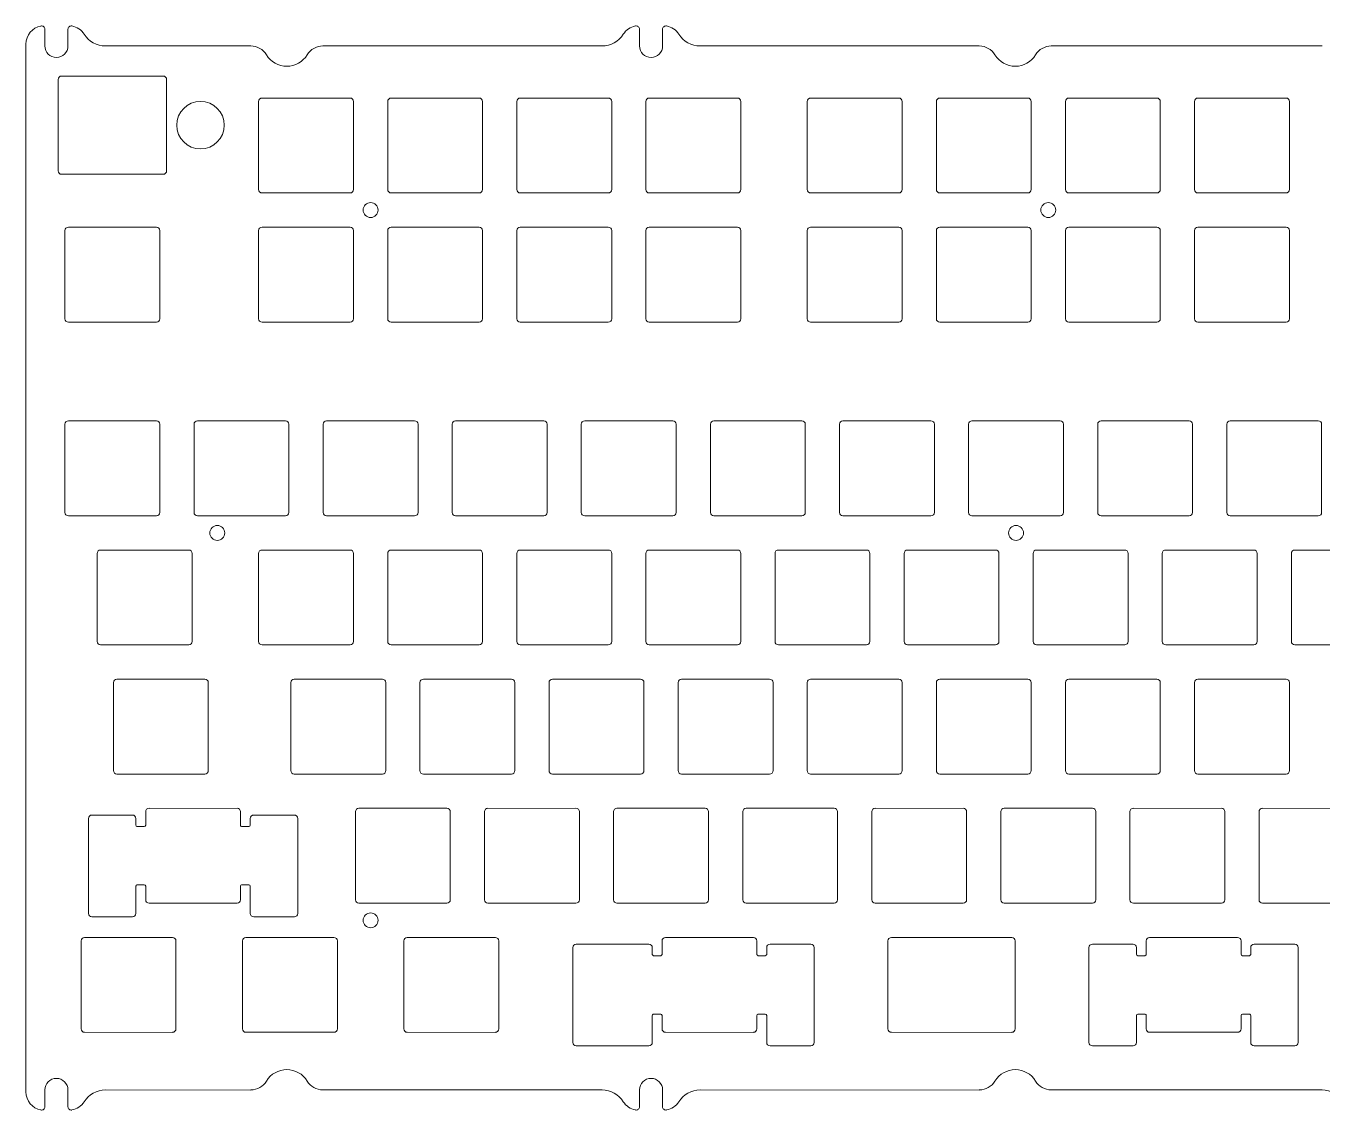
# Model space of a CAD drawing. Header units: millimetres. Extents: x 19 to 416, y 62 to 222.
# Drawn here: x 18.5 to 209.8, y 61.9 to 221.8 of the extents above; entities that cross this region are included whole.
import ezdxf

# ---------------------------------------------------------------- set-up
doc = ezdxf.new("R2010")
doc.units = ezdxf.units.MM
doc.layers.add('VISIBLE', color=7, linetype='Continuous', lineweight=0)

msp = doc.modelspace()

# ---------------------------------------------------------------- linework, layer by layer
at = {"layer": 'VISIBLE'}
for p, q in [((21.34, 221.33), (21.34, 218.87)), ((24.74, 218.87), (24.74, 221.33)), ((109.09, 221.33), (109.09, 218.87)), ((112.49, 218.87), (112.49, 221.33)), ((18.54, 64.57), (18.54, 219.17)), ((30.27, 218.87), (51.73, 218.87)), ((62.35, 218.87), (103.56, 218.87)), ((118.02, 218.87), (159.23, 218.87)), ((169.85, 218.87), (209.81, 218.87)), ((23.8, 214.44), (38.8, 214.44)), ((23.3, 200.44), (23.3, 213.94)), ((39.3, 213.94), (39.3, 200.44)), ((52.88, 197.69), (52.88, 210.69)), ((53.38, 211.19), (66.38, 211.19)), ((66.88, 210.69), (66.88, 197.69)), ((71.93, 210.69), (71.93, 197.69)), ((85.43, 211.19), (72.43, 211.19)), ((85.93, 197.69), (85.93, 210.69)), ((90.98, 210.69), (90.98, 197.69)), ((104.48, 211.19), (91.48, 211.19)), ((104.98, 197.69), (104.98, 210.69)), ((110.03, 197.69), (110.03, 210.69)), ((110.53, 211.19), (123.53, 211.19)), ((124.03, 210.69), (124.03, 197.69)), ((133.84, 197.69), (133.84, 210.69)), ((134.34, 211.19), (147.34, 211.19)), ((147.84, 210.69), (147.84, 197.69)), ((152.89, 197.69), (152.89, 210.69)), ((153.39, 211.19), (166.39, 211.19)), ((166.89, 210.69), (166.89, 197.69)), ((171.94, 197.69), (171.94, 210.69)), ((172.44, 211.19), (185.44, 211.19)), ((185.94, 210.69), (185.94, 197.69)), ((190.99, 197.69), (190.99, 210.69)), ((191.49, 211.19), (204.49, 211.19)), ((204.99, 210.69), (204.99, 197.69)), ((38.8, 199.94), (23.8, 199.94)), ((66.38, 197.19), (53.38, 197.19)), ((72.43, 197.19), (85.43, 197.19)), ((91.48, 197.19), (104.48, 197.19)), ((123.53, 197.19), (110.53, 197.19)), ((147.34, 197.19), (134.34, 197.19)), ((166.39, 197.19), (153.39, 197.19)), ((185.44, 197.19), (172.44, 197.19)), ((204.49, 197.19), (191.49, 197.19)), ((24.3, 178.64), (24.3, 191.64)), ((24.8, 192.14), (37.8, 192.14)), ((38.3, 191.64), (38.3, 178.64)), ((52.88, 178.64), (52.88, 191.64)), ((53.38, 192.14), (66.38, 192.14)), ((66.88, 191.64), (66.88, 178.64)), ((71.93, 178.64), (71.93, 191.64)), ((72.43, 192.14), (85.43, 192.14)), ((85.93, 191.64), (85.93, 178.64)), ((90.98, 178.64), (90.98, 191.64)), ((91.48, 192.14), (104.48, 192.14)), ((104.98, 191.64), (104.98, 178.64)), ((110.03, 178.64), (110.03, 191.64)), ((110.53, 192.14), (123.53, 192.14)), ((124.03, 191.64), (124.03, 178.64)), ((133.84, 178.64), (133.84, 191.64)), ((134.34, 192.14), (147.34, 192.14)), ((147.84, 191.64), (147.84, 178.64)), ((152.89, 178.64), (152.89, 191.64)), ((153.39, 192.14), (166.39, 192.14)), ((166.89, 191.64), (166.89, 178.64)), ((171.94, 178.64), (171.94, 191.64)), ((172.44, 192.14), (185.44, 192.14)), ((185.94, 191.64), (185.94, 178.64)), ((190.99, 178.64), (190.99, 191.64)), ((191.49, 192.14), (204.49, 192.14)), ((204.99, 191.64), (204.99, 178.64)), ((37.8, 178.14), (24.8, 178.14)), ((66.38, 178.14), (53.38, 178.14)), ((85.43, 178.14), (72.43, 178.14)), ((104.48, 178.14), (91.48, 178.14)), ((123.53, 178.14), (110.53, 178.14)), ((147.34, 178.14), (134.34, 178.14)), ((166.39, 178.14), (153.39, 178.14)), ((185.44, 178.14), (172.44, 178.14)), ((204.49, 178.14), (191.49, 178.14)), ((24.3, 150.07), (24.3, 163.07)), ((24.8, 163.57), (37.8, 163.57)), ((38.3, 163.07), (38.3, 150.07)), ((43.35, 163.07), (43.35, 150.07)), ((56.85, 163.57), (43.85, 163.57)), ((57.35, 150.07), (57.35, 163.07)), ((62.4, 163.07), (62.4, 150.07)), ((75.9, 163.57), (62.9, 163.57)), ((76.4, 150.07), (76.4, 163.07)), ((81.45, 150.07), (81.45, 163.07)), ((81.95, 163.57), (94.95, 163.57)), ((95.45, 163.07), (95.45, 150.07)), ((100.5, 150.07), (100.5, 163.07)), ((101, 163.57), (114, 163.57)), ((114.5, 163.07), (114.5, 150.07)), ((119.55, 163.07), (119.55, 150.07)), ((133.05, 163.57), (120.05, 163.57)), ((133.55, 150.07), (133.55, 163.07)), ((138.6, 150.07), (138.6, 163.07)), ((139.1, 163.57), (152.1, 163.57)), ((152.6, 163.07), (152.6, 150.07)), ((157.65, 150.07), (157.65, 163.07)), ((158.15, 163.57), (171.15, 163.57)), ((171.65, 163.07), (171.65, 150.07)), ((176.7, 150.07), (176.7, 163.07)), ((177.2, 163.57), (190.2, 163.57)), ((190.7, 163.07), (190.7, 150.07)), ((195.75, 150.07), (195.75, 163.07)), ((196.25, 163.57), (209.25, 163.57)), ((209.75, 163.07), (209.75, 150.07)), ((37.8, 149.57), (24.8, 149.57)), ((43.85, 149.57), (56.85, 149.57)), ((62.9, 149.57), (75.9, 149.57)), ((94.95, 149.57), (81.95, 149.57)), ((114, 149.57), (101, 149.57)), ((120.05, 149.57), (133.05, 149.57)), ((152.1, 149.57), (139.1, 149.57)), ((171.15, 149.57), (158.15, 149.57)), ((190.2, 149.57), (177.2, 149.57)), ((209.25, 149.57), (196.25, 149.57)), ((29.06, 131.02), (29.06, 144.02)), ((29.56, 144.52), (42.56, 144.52)), ((43.07, 144.02), (43.06, 131.02)), ((52.88, 144.02), (52.88, 131.02)), ((66.38, 144.52), (53.38, 144.52)), ((66.88, 131.02), (66.88, 144.02)), ((71.93, 131.02), (71.93, 144.02)), ((72.43, 144.52), (85.43, 144.52)), ((85.93, 144.02), (85.93, 131.02)), ((90.98, 144.02), (90.98, 131.02)), ((104.48, 144.52), (91.48, 144.52)), ((104.98, 131.02), (104.98, 144.02)), ((110.03, 144.02), (110.03, 131.02)), ((123.53, 144.52), (110.53, 144.52)), ((124.03, 131.02), (124.03, 144.02)), ((129.08, 131.02), (129.08, 144.02)), ((129.58, 144.52), (142.58, 144.52)), ((143.08, 144.02), (143.08, 131.02)), ((148.13, 131.02), (148.13, 144.02)), ((148.63, 144.52), (161.63, 144.52)), ((162.13, 144.02), (162.13, 131.02)), ((167.18, 144.02), (167.18, 131.02)), ((180.68, 144.52), (167.68, 144.52)), ((181.18, 131.02), (181.18, 144.02)), ((186.23, 131.02), (186.23, 144.02)), ((186.73, 144.52), (199.73, 144.52)), ((200.23, 144.02), (200.23, 131.02)), ((205.28, 131.02), (205.28, 144.02)), ((205.78, 144.52), (218.78, 144.52)), ((42.56, 130.51), (29.56, 130.52)), ((53.38, 130.52), (66.38, 130.52)), ((85.43, 130.52), (72.43, 130.52)), ((91.48, 130.52), (104.48, 130.52)), ((110.53, 130.52), (123.53, 130.52)), ((142.58, 130.52), (129.58, 130.52)), ((161.63, 130.52), (148.63, 130.52)), ((167.68, 130.52), (180.68, 130.52)), ((199.73, 130.52), (186.73, 130.52)), ((218.78, 130.52), (205.78, 130.52)), ((31.45, 111.97), (31.45, 124.97)), ((31.95, 125.47), (44.95, 125.47)), ((45.45, 124.97), (45.45, 111.97)), ((57.64, 111.97), (57.64, 124.97)), ((58.14, 125.46), (71.14, 125.47)), ((71.64, 124.97), (71.64, 111.97)), ((76.69, 111.97), (76.69, 124.97)), ((77.19, 125.46), (90.19, 125.47)), ((90.69, 124.97), (90.69, 111.97)), ((95.74, 111.97), (95.74, 124.97)), ((96.24, 125.46), (109.24, 125.47)), ((109.74, 124.97), (109.74, 111.97)), ((114.79, 111.97), (114.79, 124.97)), ((115.29, 125.46), (128.29, 125.47)), ((128.79, 124.97), (128.79, 111.97)), ((133.84, 124.97), (133.84, 111.97)), ((147.34, 125.47), (134.34, 125.46)), ((147.84, 111.97), (147.84, 124.97)), ((152.89, 111.97), (152.89, 124.97)), ((153.39, 125.46), (166.39, 125.47)), ((166.89, 124.97), (166.89, 111.97)), ((171.94, 124.97), (171.94, 111.97)), ((185.44, 125.47), (172.44, 125.46)), ((185.94, 111.97), (185.94, 124.97)), ((190.99, 111.97), (190.99, 124.97)), ((191.49, 125.46), (204.49, 125.47)), ((204.99, 124.97), (204.99, 111.97)), ((44.95, 111.47), (31.95, 111.47)), ((71.14, 111.46), (58.14, 111.47)), ((90.19, 111.46), (77.19, 111.47)), ((109.24, 111.46), (96.24, 111.47)), ((128.29, 111.46), (115.29, 111.47)), ((134.34, 111.47), (147.34, 111.46)), ((166.39, 111.46), (153.39, 111.47)), ((172.44, 111.47), (185.44, 111.46)), ((204.49, 111.46), (191.49, 111.47)), ((28.27, 105.42), (34.27, 105.42)), ((36.21, 103.92), (36.21, 105.92)), ((36.71, 106.41), (49.71, 106.42)), ((50.21, 105.92), (50.21, 103.92)), ((52.15, 105.41), (58.15, 105.42)), ((67.17, 92.92), (67.16, 105.92)), ((67.66, 106.42), (80.66, 106.42)), ((81.16, 105.92), (81.16, 92.92)), ((86.21, 92.92), (86.21, 105.92)), ((86.71, 106.41), (99.71, 106.42)), ((100.21, 105.92), (100.21, 92.92)), ((105.27, 92.92), (105.26, 105.92)), ((105.76, 106.42), (118.76, 106.42)), ((119.26, 105.92), (119.26, 92.92)), ((124.32, 92.92), (124.31, 105.92)), ((124.81, 106.42), (137.81, 106.42)), ((138.31, 105.92), (138.31, 92.92)), ((143.36, 92.92), (143.36, 105.92)), ((143.86, 106.41), (156.86, 106.42)), ((157.36, 105.92), (157.36, 92.92)), ((162.42, 92.92), (162.41, 105.92)), ((162.91, 106.42), (175.91, 106.42)), ((176.41, 105.92), (176.41, 92.92)), ((181.46, 105.92), (181.46, 92.92)), ((194.96, 106.42), (181.96, 106.41)), ((195.46, 92.92), (195.46, 105.92)), ((200.51, 92.92), (200.51, 105.92)), ((201.01, 106.41), (214.01, 106.42)), ((27.77, 90.92), (27.77, 104.92)), ((34.77, 104.92), (34.77, 103.92)), ((34.97, 103.72), (36.01, 103.71)), ((50.41, 103.72), (51.45, 103.71)), ((51.65, 103.92), (51.65, 104.92)), ((58.65, 104.92), (58.65, 103.92)), ((58.65, 103.92), (58.65, 90.92)), ((34.77, 94.92), (34.77, 90.92)), ((36.01, 95.12), (34.97, 95.11)), ((36.21, 92.92), (36.21, 94.92)), ((50.21, 94.92), (50.21, 92.92)), ((51.45, 95.12), (50.41, 95.11)), ((51.65, 90.92), (51.65, 94.92)), ((49.71, 92.41), (36.71, 92.42)), ((80.66, 92.41), (67.66, 92.42)), ((99.71, 92.41), (86.71, 92.42)), ((118.76, 92.41), (105.76, 92.42)), ((137.81, 92.41), (124.81, 92.42)), ((156.86, 92.41), (143.86, 92.42)), ((175.91, 92.41), (162.91, 92.42)), ((181.96, 92.42), (194.96, 92.41)), ((214.01, 92.41), (201.01, 92.42)), ((34.27, 90.41), (28.27, 90.41)), ((58.15, 90.41), (52.15, 90.41)), ((26.68, 73.87), (26.68, 86.87)), ((27.18, 87.37), (40.18, 87.37)), ((40.68, 86.87), (40.68, 73.87)), ((50.5, 73.87), (50.5, 86.87)), ((51, 87.37), (64, 87.37)), ((64.5, 86.87), (64.5, 73.87)), ((74.31, 73.87), (74.31, 86.87)), ((74.81, 87.36), (87.81, 87.37)), ((88.31, 86.87), (88.31, 73.87)), ((110.47, 86.37), (99.75, 86.37)), ((112.41, 86.87), (112.41, 84.87)), ((125.91, 87.37), (112.91, 87.36)), ((126.41, 84.87), (126.41, 86.87)), ((134.35, 86.37), (128.35, 86.36)), ((145.75, 86.87), (145.75, 73.87)), ((164.01, 87.37), (146.25, 87.37)), ((164.51, 73.87), (164.51, 86.87)), ((181.91, 86.37), (175.91, 86.37)), ((183.85, 86.87), (183.85, 84.87)), ((197.35, 87.37), (184.35, 87.37)), ((197.85, 84.87), (197.85, 86.87)), ((205.78, 86.37), (199.78, 86.37)), ((99.25, 85.87), (99.25, 71.87)), ((110.97, 84.87), (110.97, 85.87)), ((112.21, 84.66), (111.17, 84.67)), ((127.65, 84.66), (126.61, 84.67)), ((127.85, 85.87), (127.85, 84.87)), ((134.85, 84.87), (134.85, 85.87)), ((134.85, 71.87), (134.85, 84.87)), ((175.41, 85.87), (175.41, 71.87)), ((182.41, 84.87), (182.41, 85.87)), ((183.65, 84.67), (182.61, 84.67)), ((199.08, 84.67), (198.05, 84.67)), ((199.28, 85.87), (199.28, 84.87)), ((206.28, 84.87), (206.28, 85.87)), ((206.28, 71.87), (206.28, 84.87)), ((110.97, 71.87), (110.97, 75.87)), ((111.17, 76.06), (112.21, 76.07)), ((112.41, 75.87), (112.41, 73.87)), ((126.41, 73.87), (126.41, 75.87)), ((126.61, 76.06), (127.65, 76.07)), ((127.85, 75.87), (127.85, 71.87)), ((182.41, 71.87), (182.41, 75.87)), ((182.61, 76.07), (183.65, 76.07)), ((183.85, 75.87), (183.85, 73.87)), ((197.85, 73.87), (197.85, 75.87)), ((198.05, 76.07), (199.08, 76.07)), ((199.28, 75.87), (199.28, 71.87)), ((40.18, 73.36), (27.18, 73.37)), ((64, 73.37), (51, 73.37)), ((87.81, 73.36), (74.81, 73.37)), ((112.91, 73.37), (125.91, 73.36)), ((146.25, 73.37), (164.01, 73.36)), ((184.35, 73.37), (197.35, 73.37)), ((99.75, 71.37), (110.47, 71.36)), ((128.35, 71.37), (134.35, 71.36)), ((175.91, 71.37), (181.91, 71.37)), ((199.78, 71.37), (205.78, 71.37)), ((21.34, 64.87), (21.34, 62.4)), ((24.74, 62.4), (24.74, 64.87)), ((51.73, 64.86), (30.27, 64.87)), ((103.56, 64.87), (62.35, 64.87)), ((109.09, 64.87), (109.09, 62.4)), ((112.49, 62.4), (112.49, 64.87)), ((159.23, 64.86), (118.02, 64.87)), ((209.81, 64.87), (169.85, 64.87))]:
    msp.add_line(p, q, dxfattribs=at)
for centre, radius in [((44.3, 207.19), 3.5), ((69.4, 194.67), 1.1), ((169.41, 194.67), 1.1), ((46.78, 147.04), 1.1), ((164.65, 147.04), 1.1), ((69.4, 89.89), 1.1)]:
    msp.add_circle(centre, radius, dxfattribs=at)
for centre, radius, start, end in [((21.24, 219.16), 2.7, 100.4872, 179.9875), ((20.84, 221.33), 0.5, 0, 100.4863), ((20.84, 221.33), 0.5, 359.9931, 0), ((25.24, 221.33), 0.5, 79.6951, 179.9945), ((24.85, 219.17), 2.7, 32.0901, 79.69), ((30.27, 222.57), 3.7, 212.0901, 270), ((103.56, 222.57), 3.7, 270.001, 327.9105), ((108.98, 219.17), 2.7, 100.305, 147.9074), ((108.59, 221.33), 0.5, 0.0538, 100.2443), ((112.99, 221.33), 0.5, 79.6442, 179.9452), ((112.6, 219.17), 2.7, 32.0927, 79.6952), ((118.02, 222.57), 3.7, 212.0894, 269.9989), ((23.04, 218.87), 1.7, 180, 0), ((51.73, 216.17), 2.7, 31.0714, 89.9972), ((62.35, 216.17), 2.7, 90.003, 148.9287), ((110.79, 218.87), 1.7, 180.0003, 359.9997), ((159.23, 216.17), 2.7, 31.0714, 89.9972), ((169.85, 216.17), 2.7, 90.003, 148.9287), ((57.04, 219.37), 3.5, 211.0731, 328.9269), ((164.54, 219.37), 3.5, 211.0731, 328.9269), ((23.8, 213.94), 0.5, 90.0011, 179.9989), ((38.8, 213.94), 0.5, 0, 90), ((53.38, 210.69), 0.5, 90, 180), ((66.38, 210.69), 0.5, 0, 90), ((72.43, 210.69), 0.5, 90, 180), ((85.43, 210.69), 0.5, 0, 90), ((91.48, 210.69), 0.5, 90, 180), ((104.48, 210.69), 0.5, 0, 90), ((110.53, 210.69), 0.5, 90.0011, 180), ((123.53, 210.69), 0.5, 0, 90), ((134.34, 210.69), 0.499, 89.9427, 180), ((147.34, 210.69), 0.5, 0, 89.9427), ((153.39, 210.69), 0.499, 89.9427, 180), ((166.39, 210.69), 0.5, 0, 89.9427), ((172.44, 210.69), 0.501, 90.0584, 180), ((185.44, 210.69), 0.5, 0, 89.9427), ((191.49, 210.69), 0.499, 89.9427, 180), ((204.49, 210.69), 0.5, 0, 89.9427), ((23.8, 200.44), 0.5, 180, 269.9989), ((38.8, 200.44), 0.5, 270, 0), ((53.38, 197.69), 0.5, 180, 270), ((66.38, 197.69), 0.5, 270, 0), ((72.43, 197.69), 0.5, 180, 270), ((85.43, 197.69), 0.5, 270, 0), ((91.48, 197.69), 0.5, 180, 270), ((104.48, 197.69), 0.5, 270, 0), ((110.53, 197.69), 0.5, 180, 270), ((123.53, 197.69), 0.5, 270, 0), ((134.34, 197.69), 0.5, 180, 270.0573), ((147.34, 197.69), 0.5, 269.9427, 0), ((153.39, 197.69), 0.5, 180, 270.0573), ((166.39, 197.69), 0.5, 269.9427, 0), ((172.44, 197.69), 0.5, 180, 270.0573), ((185.44, 197.69), 0.499, 269.9416, 0), ((191.49, 197.69), 0.5, 180, 270.0573), ((204.49, 197.69), 0.5, 269.9427, 0), ((24.8, 191.64), 0.5, 90.0011, 179.9989), ((37.8, 191.64), 0.5, 0, 90.0001), ((53.38, 191.64), 0.5, 90, 180), ((66.38, 191.64), 0.5, 0, 90), ((72.43, 191.64), 0.5, 90, 180), ((85.43, 191.64), 0.5, 0, 90), ((91.48, 191.64), 0.5, 90, 180), ((104.48, 191.64), 0.5, 0, 90), ((110.53, 191.64), 0.5, 90.0011, 180), ((123.53, 191.64), 0.5, 0, 90), ((134.34, 191.64), 0.499, 89.9427, 180), ((147.34, 191.64), 0.5, 0, 89.9427), ((153.39, 191.64), 0.499, 89.9427, 180), ((166.39, 191.64), 0.5, 0, 89.9427), ((172.44, 191.64), 0.501, 90.0584, 180), ((185.44, 191.64), 0.5, 0, 89.9427), ((191.49, 191.64), 0.499, 89.9427, 180), ((204.49, 191.64), 0.5, 0, 89.9427), ((24.8, 178.64), 0.5, 180.0011, 269.9989), ((37.8, 178.64), 0.5, 269.9989, 0), ((53.38, 178.64), 0.5, 180, 270), ((66.38, 178.64), 0.5, 270, 0), ((72.43, 178.64), 0.5, 180, 270), ((85.43, 178.64), 0.5, 270, 0), ((91.48, 178.64), 0.5, 180, 270), ((104.48, 178.64), 0.5, 270, 0), ((110.53, 178.64), 0.5, 180, 270), ((123.53, 178.64), 0.5, 270, 0), ((134.34, 178.64), 0.5, 180, 270.0573), ((147.34, 178.64), 0.501, 270.0573, 0), ((153.39, 178.64), 0.5, 180, 270.0573), ((166.39, 178.64), 0.501, 270.0573, 0), ((172.44, 178.64), 0.5, 180, 269.9427), ((185.44, 178.64), 0.5, 270.0561, 0), ((191.49, 178.64), 0.5, 180, 270.0573), ((204.49, 178.64), 0.501, 270.0573, 0), ((24.8, 163.07), 0.5, 89.9989, 180.0011), ((37.8, 163.07), 0.5, 0, 90.0001), ((43.85, 163.07), 0.5, 90.0001, 180), ((56.85, 163.07), 0.5, 0, 90), ((62.9, 163.07), 0.5, 90, 180), ((75.9, 163.07), 0.5, 0, 90), ((81.95, 163.07), 0.5, 90, 180), ((94.95, 163.07), 0.5, 0, 90), ((101, 163.07), 0.5, 90.0011, 180), ((114, 163.07), 0.5, 0, 90.0001), ((120.05, 163.07), 0.5, 90, 180), ((133.05, 163.07), 0.5, 0, 90), ((139.1, 163.07), 0.5, 90, 180), ((152.1, 163.07), 0.5, 0, 90.0001), ((158.15, 163.07), 0.5, 90, 180), ((171.15, 163.07), 0.5, 0, 90), ((177.2, 163.07), 0.5, 90, 180), ((190.2, 163.07), 0.5, 0, 90), ((196.25, 163.07), 0.5, 90.0011, 180), ((209.25, 163.07), 0.5, 0, 90), ((24.8, 150.07), 0.5, 180.0011, 269.9989), ((37.8, 150.07), 0.5, 269.9989, 0), ((43.85, 150.07), 0.5, 180, 269.9989), ((56.85, 150.07), 0.5, 270, 0), ((62.9, 150.07), 0.5, 180, 270), ((75.9, 150.07), 0.5, 270, 0), ((81.95, 150.07), 0.5, 180, 270), ((94.95, 150.07), 0.5, 270, 0), ((101, 150.07), 0.5, 180, 269.9999), ((114, 150.07), 0.5, 269.9989, 0), ((120.05, 150.07), 0.5, 180, 270), ((133.05, 150.07), 0.5, 270, 0), ((139.1, 150.07), 0.5, 180, 270), ((152.1, 150.07), 0.5, 269.9989, 0), ((158.15, 150.07), 0.5, 180, 270), ((171.15, 150.07), 0.5, 270, 0), ((177.2, 150.07), 0.5, 180, 270), ((190.2, 150.07), 0.5, 270, 0), ((196.25, 150.07), 0.5, 180, 270), ((209.25, 150.07), 0.5, 270, 0), ((29.56, 144.02), 0.5, 89.9989, 180.0023), ((42.57, 144.02), 0.5, 0, 90.0573), ((53.38, 144.02), 0.5, 90, 180), ((66.38, 144.02), 0.5, 0, 90), ((72.43, 144.02), 0.5, 90, 180), ((85.43, 144.02), 0.5, 0, 90), ((91.48, 144.02), 0.5, 90, 180), ((104.48, 144.02), 0.5, 0, 90), ((110.53, 144.02), 0.5, 90, 180), ((123.53, 144.02), 0.5, 0, 90), ((129.58, 144.02), 0.5, 90.0011, 180), ((142.58, 144.02), 0.5, 0, 90.0001), ((148.63, 144.02), 0.5, 90.0011, 180), ((161.63, 144.02), 0.5, 0, 90.0001), ((167.68, 144.02), 0.5, 90, 180), ((180.68, 144.02), 0.5, 0, 90), ((186.73, 144.02), 0.5, 90.0011, 180), ((199.73, 144.02), 0.5, 0, 90.0001), ((205.78, 144.02), 0.5, 90, 180), ((29.56, 131.02), 0.5, 179.9989, 270), ((42.56, 131.02), 0.501, 270.0573, 0), ((53.38, 131.02), 0.5, 180, 270), ((66.38, 131.02), 0.5, 270, 0), ((72.43, 131.02), 0.5, 180, 270), ((85.43, 131.02), 0.5, 270, 0), ((91.48, 131.02), 0.5, 180, 270), ((104.48, 131.02), 0.5, 270, 0), ((110.53, 131.02), 0.5, 180, 269.9989), ((123.53, 131.02), 0.5, 270, 0), ((129.58, 131.02), 0.5, 180, 269.9999), ((142.58, 131.02), 0.5, 269.9989, 0), ((148.63, 131.02), 0.5, 180, 269.9999), ((161.63, 131.02), 0.5, 269.9989, 0), ((167.68, 131.02), 0.5, 180, 270), ((180.68, 131.02), 0.5, 270, 0), ((186.73, 131.02), 0.5, 180, 269.9999), ((199.73, 131.02), 0.5, 269.9989, 0), ((205.78, 131.02), 0.5, 180, 270), ((31.95, 124.97), 0.5, 89.9954, 180), ((44.95, 124.97), 0.5, 0, 90.0288), ((58.14, 124.97), 0.5, 89.9427, 180), ((71.14, 124.97), 0.5, 0, 90.0573), ((77.19, 124.97), 0.5, 89.9427, 180), ((90.19, 124.97), 0.5, 0, 90.0574), ((96.24, 124.97), 0.5, 89.9427, 180), ((109.24, 124.97), 0.5, 0, 90.0573), ((115.29, 124.97), 0.5, 89.9427, 180), ((128.29, 124.97), 0.5, 0, 90.0573), ((134.34, 124.97), 0.5, 89.9427, 180), ((147.34, 124.97), 0.5, 0, 90.0573), ((153.39, 124.97), 0.5, 89.9427, 180), ((166.39, 124.97), 0.5, 0, 90.0573), ((172.44, 124.97), 0.5, 89.9427, 180), ((185.44, 124.97), 0.5, 0, 90.0584), ((191.49, 124.97), 0.5, 89.9427, 180), ((204.49, 124.97), 0.5, 0, 90.0573), ((31.95, 111.97), 0.5, 180.0011, 269.9999), ((44.95, 111.97), 0.5, 269.9702, 0), ((58.14, 111.97), 0.5, 180, 270.0573), ((71.14, 111.97), 0.501, 270.0573, 0), ((77.19, 111.97), 0.5, 180, 270.0573), ((90.19, 111.97), 0.5, 270.0561, 0), ((96.24, 111.97), 0.5, 180, 270.0573), ((109.24, 111.97), 0.501, 270.0573, 0), ((115.29, 111.97), 0.5, 180, 270.0573), ((128.29, 111.97), 0.501, 270.0573, 0), ((134.34, 111.97), 0.5, 180, 270.0573), ((147.34, 111.97), 0.501, 270.0573, 0), ((153.39, 111.97), 0.5, 180, 270.0573), ((166.39, 111.97), 0.501, 270.0573, 0), ((172.44, 111.97), 0.5, 180, 269.9416), ((185.44, 111.97), 0.5, 270.0573, 0), ((191.49, 111.97), 0.5, 180, 270.0573), ((204.49, 111.97), 0.501, 270.0573, 0), ((28.27, 104.92), 0.5, 90.0011, 180), ((34.27, 104.92), 0.5, 0.0011, 89.9944), ((36.71, 105.92), 0.5, 89.9725, 180), ((49.71, 105.92), 0.5, 0.0011, 89.9715), ((52.15, 104.92), 0.5, 89.9725, 180), ((58.15, 104.92), 0.5, 0.0011, 89.9715), ((67.67, 105.92), 0.501, 90.0584, 180), ((80.66, 105.92), 0.5, 0.0011, 89.9427), ((86.71, 105.92), 0.5, 89.9427, 180), ((99.71, 105.92), 0.5, 0.0011, 89.9427), ((105.77, 105.92), 0.501, 90.0584, 180), ((118.76, 105.92), 0.5, 0.0011, 89.9428), ((124.82, 105.92), 0.501, 90.0584, 180), ((137.81, 105.92), 0.5, 0.0011, 89.9428), ((143.86, 105.92), 0.5, 89.9427, 180), ((156.86, 105.92), 0.5, 0.0011, 89.9427), ((162.92, 105.92), 0.501, 90.0584, 180), ((175.91, 105.92), 0.5, 0.0011, 89.9428), ((181.96, 105.92), 0.5, 89.9427, 179.9989), ((194.96, 105.92), 0.5, 0, 89.9427), ((201.01, 105.92), 0.5, 89.9427, 180), ((34.97, 103.92), 0.2, 180, 270.0688), ((36.01, 103.92), 0.2, 270.0702, 0), ((50.41, 103.92), 0.2, 180, 270.0688), ((51.45, 103.92), 0.2, 270.0702, 0), ((34.97, 94.92), 0.2, 89.9275, 179.9971), ((36.01, 94.92), 0.2, 0, 89.9312), ((50.41, 94.92), 0.2, 89.9275, 179.9971), ((51.45, 94.92), 0.2, 0, 89.9312), ((36.71, 92.92), 0.5, 180, 270.0285), ((49.71, 92.92), 0.5, 270.0275, 0), ((67.67, 92.92), 0.5, 180, 269.9427), ((80.66, 92.92), 0.501, 270.0573, 0), ((86.71, 92.92), 0.5, 180, 270.0573), ((99.71, 92.92), 0.5, 270.0561, 0), ((105.77, 92.92), 0.5, 180, 269.9426), ((118.76, 92.92), 0.5, 270.0561, 0), ((124.82, 92.92), 0.5, 180, 269.9426), ((137.81, 92.92), 0.5, 270.0561, 0), ((143.86, 92.92), 0.5, 180, 270.0573), ((156.86, 92.92), 0.501, 270.0573, 0), ((162.92, 92.92), 0.5, 180, 269.9426), ((175.91, 92.92), 0.5, 270.0561, 0), ((181.96, 92.92), 0.5, 180, 270.0573), ((194.96, 92.92), 0.501, 270.0573, 0), ((201.01, 92.92), 0.5, 180, 270.0573), ((28.27, 90.92), 0.5, 180.0011, 269.9987), ((34.27, 90.92), 0.5, 270.0046, 0), ((52.15, 90.92), 0.5, 180, 270.0285), ((58.15, 90.92), 0.5, 270.0275, 0), ((27.18, 86.87), 0.5, 89.9989, 180.0011), ((40.18, 86.87), 0.5, 0, 89.9715), ((51, 86.87), 0.5, 90.0298, 180), ((64, 86.87), 0.5, 0, 90.0288), ((74.81, 86.87), 0.5, 89.9725, 180), ((87.81, 86.87), 0.5, 0, 89.9715), ((99.75, 85.87), 0.5, 90.0288, 180), ((110.47, 85.87), 0.5, 0.0001, 89.9668), ((112.91, 86.87), 0.5, 89.9659, 179.9989), ((125.91, 86.87), 0.5, 0.0001, 89.9668), ((128.35, 85.87), 0.5, 89.9659, 179.9989), ((134.35, 85.87), 0.5, 0.0001, 89.9668), ((146.25, 86.87), 0.5, 90.0288, 180), ((164.01, 86.87), 0.5, 0, 89.9725), ((175.91, 85.87), 0.5, 90.0231, 179.9989), ((181.91, 85.87), 0.5, 0.0001, 90.0241), ((184.35, 86.87), 0.5, 90.0231, 179.9989), ((197.35, 86.87), 0.5, 0.0001, 90.0241), ((199.78, 85.87), 0.5, 90.0231, 179.9989), ((205.78, 85.87), 0.5, 0.0001, 90.0241), ((111.17, 84.87), 0.2, 180, 270.0854), ((112.21, 84.87), 0.2, 270.0831, 0.0001), ((126.61, 84.87), 0.2, 180, 270.0854), ((127.65, 84.87), 0.2, 270.0831, 0.0001), ((182.61, 84.87), 0.2, 180, 269.9421), ((183.65, 84.87), 0.2, 269.9398, 0.0001), ((198.05, 84.87), 0.2, 180, 269.9421), ((199.08, 84.87), 0.2, 269.9398, 0.0001), ((111.17, 75.87), 0.2, 89.9141, 179.9997), ((112.21, 75.87), 0.2, 0.0029, 89.9146), ((126.61, 75.87), 0.2, 89.9141, 179.9997), ((127.65, 75.87), 0.2, 0.0029, 89.9146), ((182.61, 75.87), 0.2, 90.0573, 179.9997), ((183.65, 75.87), 0.2, 0.0029, 90.0579), ((198.05, 75.87), 0.2, 90.0573, 179.9997), ((199.08, 75.87), 0.2, 0.0029, 90.0579), ((27.18, 73.87), 0.5, 180.0011, 269.9987), ((40.18, 73.87), 0.5, 270.0275, 0), ((51, 73.87), 0.5, 180, 269.9712), ((64, 73.87), 0.5, 269.9702, 0), ((74.81, 73.87), 0.5, 180, 270.0285), ((87.81, 73.87), 0.5, 270.0275, 0), ((112.91, 73.87), 0.5, 179.9999, 270.0332), ((125.91, 73.87), 0.5, 270.0341, 0), ((146.25, 73.87), 0.5, 180, 269.9702), ((164.01, 73.87), 0.5, 270.0285, 0), ((184.35, 73.87), 0.5, 179.9999, 269.9759), ((197.35, 73.87), 0.5, 269.9769, 0), ((99.75, 71.87), 0.5, 180, 269.9702), ((110.47, 71.87), 0.5, 270.0341, 0), ((128.35, 71.87), 0.5, 179.9999, 270.0332), ((134.35, 71.87), 0.5, 270.0341, 0.0006), ((175.91, 71.87), 0.5, 179.9999, 269.9759), ((181.91, 71.87), 0.5, 269.9769, 0), ((199.78, 71.87), 0.5, 179.9999, 269.9759), ((205.78, 71.87), 0.5, 269.9769, 0.0006), ((57.04, 64.37), 3.5, 31.0731, 148.9269), ((164.54, 64.37), 3.5, 31.0731, 148.9269), ((23.04, 64.87), 1.7, 0, 180), ((51.73, 67.57), 2.7, 270.0028, 328.9286), ((62.35, 67.57), 2.7, 211.0713, 269.9972), ((110.79, 64.87), 1.7, 0, 179.9997), ((159.23, 67.57), 2.7, 270.0028, 328.9286), ((169.85, 67.57), 2.7, 211.0713, 269.9972), ((21.24, 64.57), 2.7, 180.0125, 259.5122), ((24.85, 64.57), 2.7, 280.31, 327.9099), ((30.27, 61.17), 3.7, 89.9999, 147.9102), ((103.56, 61.17), 3.7, 32.0895, 89.9991), ((108.98, 64.57), 2.7, 212.0926, 259.695), ((112.6, 64.57), 2.7, 280.3048, 327.9073), ((118.02, 61.17), 3.7, 90.001, 147.9106), ((209.81, 61.17), 3.7, 32.0895, 89.9991), ((20.84, 62.4), 0.5, 259.5119, 0), ((20.84, 62.4), 0.5, 0, 0.0057), ((25.24, 62.4), 0.5, 180.0046, 280.3049), ((108.59, 62.4), 0.5, 259.7557, 359.9454), ((112.99, 62.4), 0.501, 180.0539, 280.3558)]:
    msp.add_arc(centre, radius, start, end, dxfattribs=at)

doc.saveas('drawing.dxf')
